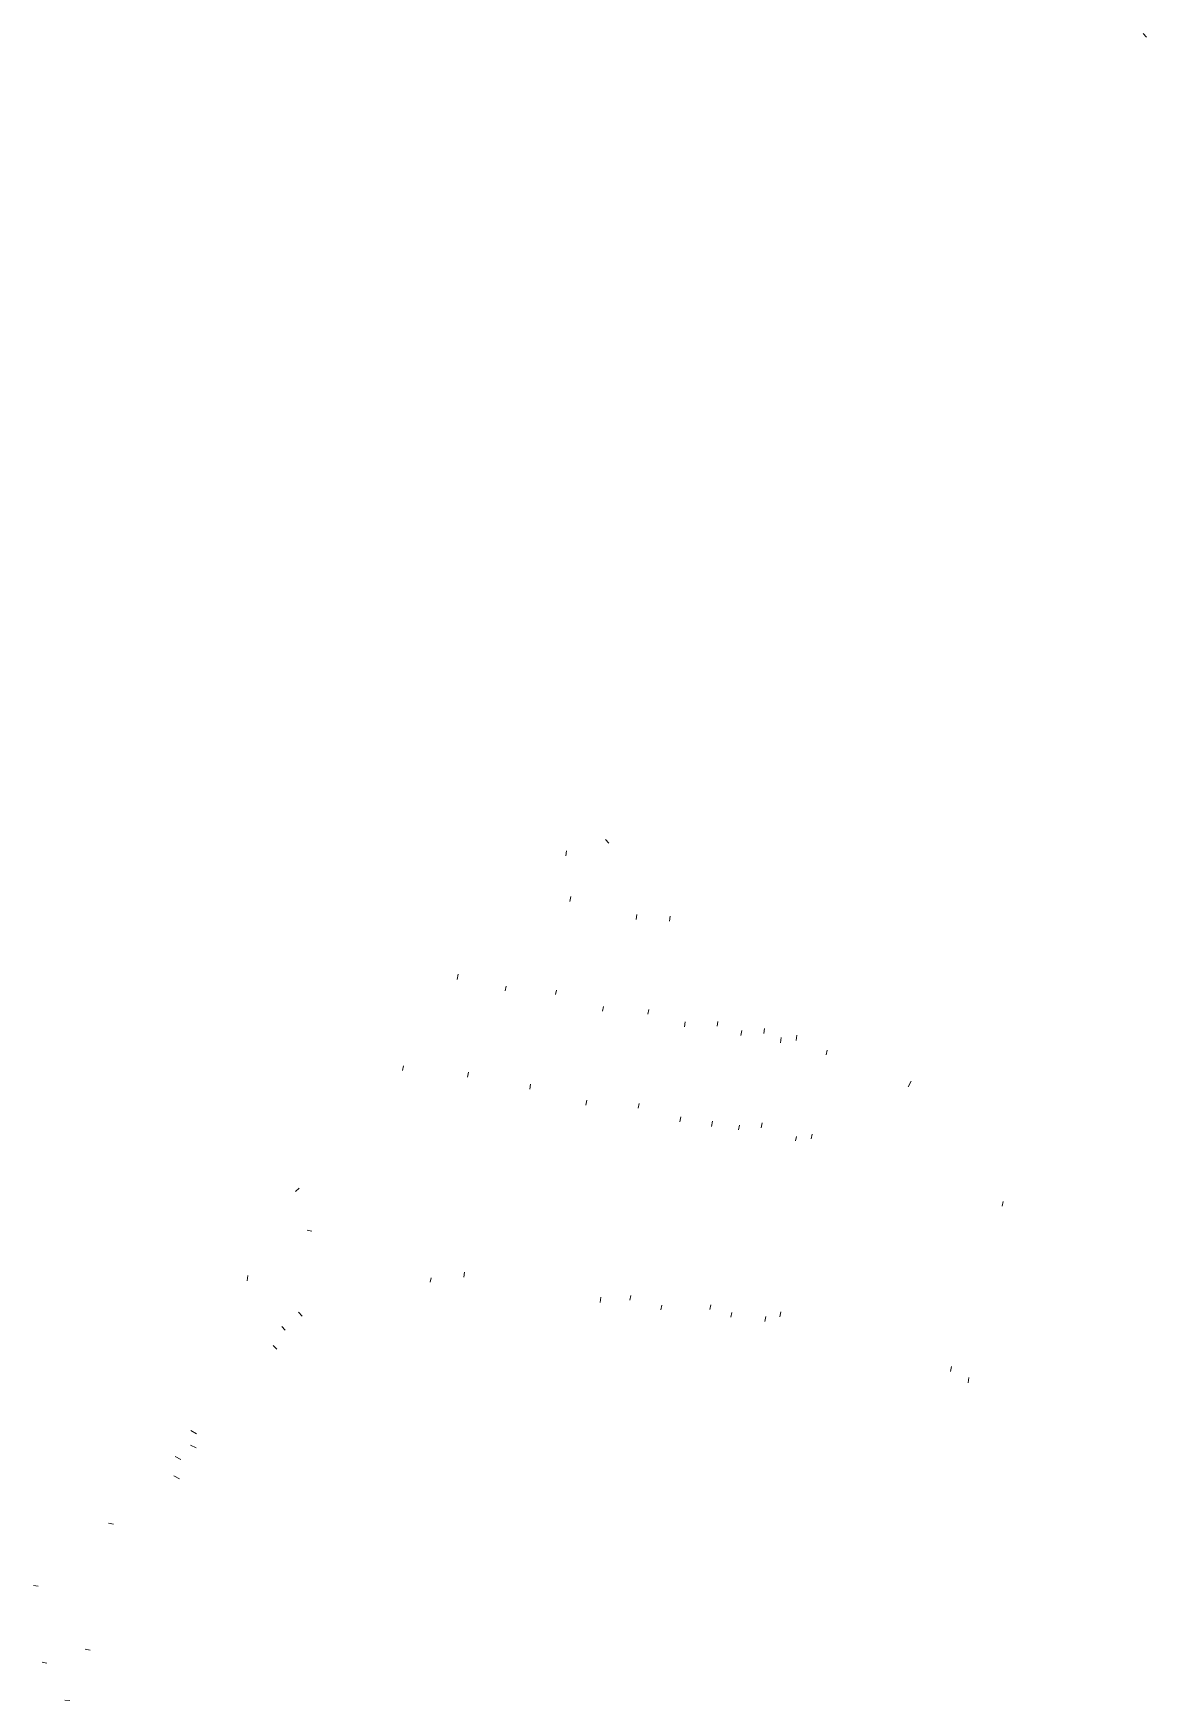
# Model space of a CAD drawing. Header units: metres. Extents: x 245702 to 2250761, y -1588929 to 6439132.
# Drawn here: x 1229120.75 to 1229141.75, y -1587822.75 to -1587791.3 of the extents above.
import ezdxf

# ---------------------------------------------------------------- set-up
doc = ezdxf.new("R2010")
doc.units = ezdxf.units.M
doc.layers.add('PDF _Геометрия', color=7, linetype='Continuous')

msp = doc.modelspace()

# ---------------------------------------------------------------- linework, layer by layer
at = {"layer": 'PDF _Геометрия', "lineweight": 9}
msp.add_lwpolyline([(1229141.751, -1587791.371), (1229141.686, -1587791.299), (1229141.686, -1587791.299)], close=True, dxfattribs=at)
at = {"layer": 'PDF _Геометрия', "lineweight": 5}
for points in [[(1229131.605, -1587806.575), (1229131.605, -1587806.575), (1229131.539, -1587806.503)], [(1229130.792, -1587806.816), (1229130.792, -1587806.816), (1229130.809, -1587806.72)], [(1229125.763, -1587813.08), (1229125.763, -1587813.08), (1229125.695, -1587813.146)], [(1229126.004, -1587813.892), (1229126.004, -1587813.892), (1229125.911, -1587813.874)], [(1229124.781, -1587814.829), (1229124.781, -1587814.829), (1229124.797, -1587814.733)], [(1229122.258, -1587819.42), (1229122.258, -1587819.42), (1229122.165, -1587819.402)], [(1229120.748, -1587820.579), (1229120.748, -1587820.579), (1229120.839, -1587820.588)], [(1229121.817, -1587821.8), (1229121.817, -1587821.8), (1229121.723, -1587821.782)], [(1229121.005, -1587822.041), (1229121.005, -1587822.041), (1229120.912, -1587822.023)], [(1229121.345, -1587822.741), (1229121.345, -1587822.741), (1229121.436, -1587822.75)]]:
    msp.add_lwpolyline(points, close=True, dxfattribs=at)
at = {"layer": 'PDF _Геометрия', "color": 32, "lineweight": 5, "true_color": 0xdd6d00}
for points in [[(1229130.871, -1587807.676), (1229130.871, -1587807.676), (1229130.887, -1587807.58)], [(1229132.121, -1587808.015), (1229132.121, -1587808.015), (1229132.136, -1587807.919)], [(1229132.764, -1587807.951), (1229132.764, -1587807.951), (1229132.749, -1587808.047)], [(1229128.746, -1587809.144), (1229128.746, -1587809.144), (1229128.762, -1587809.049)], [(1229129.648, -1587809.359), (1229129.648, -1587809.359), (1229129.667, -1587809.272)], [(1229130.617, -1587809.345), (1229130.617, -1587809.345), (1229130.598, -1587809.432)], [(1229131.485, -1587809.742), (1229131.485, -1587809.742), (1229131.503, -1587809.655)], [(1229132.359, -1587809.71), (1229132.359, -1587809.71), (1229132.341, -1587809.798)], [(1229133.031, -1587810.039), (1229133.031, -1587810.039), (1229133.046, -1587809.943)], [(1229133.664, -1587809.942), (1229133.664, -1587809.942), (1229133.646, -1587810.029)], [(1229134.096, -1587810.205), (1229134.096, -1587810.205), (1229134.111, -1587810.109)], [(1229134.542, -1587810.073), (1229134.542, -1587810.073), (1229134.527, -1587810.168)], [(1229134.842, -1587810.339), (1229134.842, -1587810.339), (1229134.858, -1587810.243)], [(1229135.154, -1587810.2), (1229135.154, -1587810.2), (1229135.139, -1587810.296)], [(1229135.704, -1587810.565), (1229135.704, -1587810.565), (1229135.723, -1587810.478)], [(1229127.711, -1587810.863), (1229127.711, -1587810.863), (1229127.729, -1587810.776)], [(1229128.956, -1587810.894), (1229128.956, -1587810.894), (1229128.941, -1587810.989)], [(1229137.253, -1587811.17), (1229137.253, -1587811.17), (1229137.309, -1587811.062)], [(1229130.128, -1587811.12), (1229130.128, -1587811.12), (1229130.112, -1587811.215)], [(1229131.174, -1587811.519), (1229131.174, -1587811.519), (1229131.189, -1587811.423)], [(1229132.179, -1587811.485), (1229132.179, -1587811.485), (1229132.161, -1587811.572)], [(1229132.944, -1587811.831), (1229132.944, -1587811.831), (1229132.961, -1587811.735)], [(1229133.544, -1587811.917), (1229133.544, -1587811.917), (1229133.56, -1587811.821)], [(1229134.05, -1587811.985), (1229134.05, -1587811.985), (1229134.069, -1587811.897)], [(1229134.497, -1587811.852), (1229134.497, -1587811.852), (1229134.481, -1587811.948)], [(1229135.128, -1587812.193), (1229135.128, -1587812.193), (1229135.146, -1587812.106)], [(1229135.443, -1587812.063), (1229135.443, -1587812.063), (1229135.425, -1587812.15)], [(1229139.044, -1587813.333), (1229139.044, -1587813.333), (1229139.026, -1587813.421)], [(1229128.235, -1587814.859), (1229128.235, -1587814.859), (1229128.253, -1587814.772)], [(1229128.884, -1587814.666), (1229128.884, -1587814.666), (1229128.869, -1587814.762)], [(1229131.439, -1587815.237), (1229131.439, -1587815.237), (1229131.454, -1587815.141)], [(1229132.019, -1587815.11), (1229132.019, -1587815.11), (1229132.001, -1587815.197)], [(1229125.753, -1587815.423), (1229125.753, -1587815.423), (1229125.818, -1587815.495)], [(1229132.585, -1587815.379), (1229132.585, -1587815.379), (1229132.603, -1587815.292)], [(1229133.528, -1587815.281), (1229133.528, -1587815.281), (1229133.509, -1587815.369)], [(1229133.906, -1587815.515), (1229133.906, -1587815.515), (1229133.924, -1587815.427)], [(1229134.549, -1587815.597), (1229134.549, -1587815.597), (1229134.564, -1587815.501)], [(1229134.849, -1587815.417), (1229134.849, -1587815.417), (1229134.833, -1587815.513)], [(1229125.434, -1587815.691), (1229125.434, -1587815.691), (1229125.5, -1587815.762)], [(1229125.341, -1587816.119), (1229125.341, -1587816.119), (1229125.275, -1587816.048)], [(1229138.069, -1587816.445), (1229138.069, -1587816.445), (1229138.053, -1587816.541)], [(1229138.381, -1587816.753), (1229138.381, -1587816.753), (1229138.397, -1587816.657)], [(1229123.722, -1587817.656), (1229123.722, -1587817.656), (1229123.828, -1587817.716)], [(1229123.819, -1587817.982), (1229123.819, -1587817.982), (1229123.715, -1587817.931)], [(1229123.425, -1587818.145), (1229123.425, -1587818.145), (1229123.531, -1587818.204)], [(1229123.506, -1587818.567), (1229123.506, -1587818.567), (1229123.4, -1587818.507)]]:
    msp.add_lwpolyline(points, close=True, dxfattribs=at)

doc.saveas('drawing.dxf')
